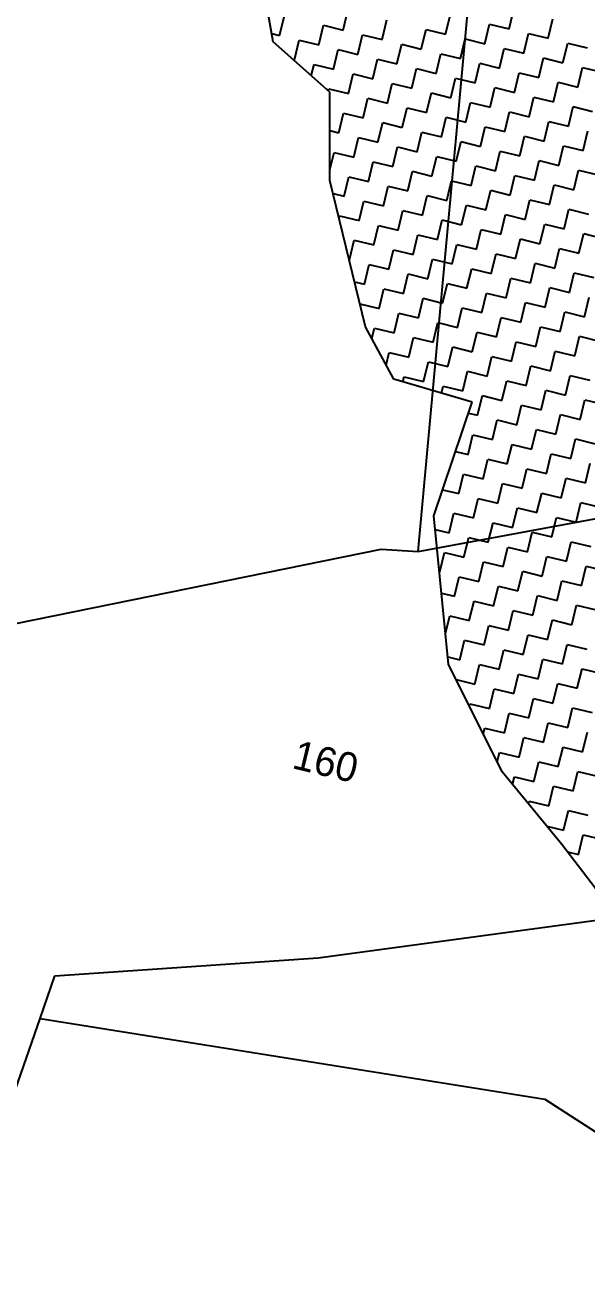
# Model space of a CAD drawing. Header units: metres. Extents: x 280481 to 282563, y 2046849 to 2049468.
# Drawn here: x 281258.4 to 281328.6, y 2047962.7 to 2048120.6 of the extents above; entities that cross this region are included whole.
import ezdxf
from ezdxf.enums import TextEntityAlignment as Align

# ---------------------------------------------------------------- set-up
doc = ezdxf.new("R2010")
doc.units = ezdxf.units.M
for name, color, linetype in [('POLY_HATCH', 12, 'Continuous'), ('POLY_PARCEL', 6, 'Continuous'), ('TEXT_PARCEL', 7, 'Continuous')]:
    doc.layers.add(name, color=color, linetype=linetype)
doc.styles.add('TEXT_MAP', font='')
doc.styles.get('TEXT_MAP').set_extended_font_data('Kruti Dev 050')

msp = doc.modelspace()

# ---------------------------------------------------------------- linework, layer by layer
at = {"layer": 'POLY_HATCH'}
for p, q in [((281289.4, 2048118.54), (281284.56, 2048146.33)), ((281296.48, 2048112.25), (281289.4, 2048118.54)), ((281296.5, 2048101.21), (281296.48, 2048112.25)), ((281300.95, 2048082.92), (281296.5, 2048101.21)), ((281304.48, 2048076.42), (281300.95, 2048082.92)), ((281314.27, 2048073.51), (281304.48, 2048076.42)), ((281309.49, 2048059.34), (281314.27, 2048073.51)), ((281311.33, 2048040.82), (281309.49, 2048059.34)), ((281318.03, 2048027.36), (281311.33, 2048040.82)), ((281325.51, 2048018.29), (281318.03, 2048027.36)), ((281337.56, 2048002.46), (281325.51, 2048018.29))]:
    msp.add_line(p, q, dxfattribs=at)
at = {"layer": 'POLY_HATCH', "linetype": 'Continuous'}
for p, q in [((281290.21, 2048119.34), (281290.8, 2048121.78)), ((281298.14, 2048120), (281298.73, 2048122.45)), ((281310.96, 2048119.49), (281311.56, 2048121.93)), ((281318.9, 2048120.15), (281319.49, 2048122.6)), ((281323.79, 2048118.97), (281324.38, 2048121.41)), ((281295.1, 2048118.15), (281295.69, 2048120.6)), ((281295.69, 2048120.6), (281298.14, 2048120)), ((281303.03, 2048118.82), (281303.62, 2048121.26)), ((281307.92, 2048117.63), (281308.52, 2048120.08)), ((281308.52, 2048120.08), (281310.96, 2048119.49)), ((281315.86, 2048118.3), (281316.45, 2048120.75)), ((281316.45, 2048120.75), (281318.9, 2048120.15)), ((281289.22, 2048119.58), (281290.21, 2048119.34)), ((281292.06, 2048116.3), (281292.65, 2048118.74)), ((281292.65, 2048118.74), (281295.1, 2048118.15)), ((281299.99, 2048116.96), (281300.59, 2048119.41)), ((281300.59, 2048119.41), (281303.03, 2048118.82)), ((281304.88, 2048115.78), (281305.48, 2048118.23)), ((281305.48, 2048118.23), (281307.92, 2048117.63)), ((281312.82, 2048116.45), (281313.41, 2048118.89)), ((281313.41, 2048118.89), (281315.86, 2048118.3)), ((281320.75, 2048117.11), (281321.34, 2048119.56)), ((281321.34, 2048119.56), (281323.79, 2048118.97)), ((281325.64, 2048115.93), (281326.24, 2048118.37)), ((281326.24, 2048118.37), (281328.68, 2048117.78)), ((281296.95, 2048115.11), (281297.55, 2048117.56)), ((281297.55, 2048117.56), (281299.99, 2048116.96)), ((281309.78, 2048114.59), (281310.37, 2048117.04)), ((281310.37, 2048117.04), (281312.82, 2048116.45)), ((281317.71, 2048115.26), (281318.3, 2048117.71)), ((281318.3, 2048117.71), (281320.75, 2048117.11)), ((281291.87, 2048116.34), (281292.06, 2048116.3)), ((281294.17, 2048114.3), (281294.51, 2048115.7)), ((281294.51, 2048115.7), (281296.95, 2048115.11)), ((281301.85, 2048113.93), (281302.44, 2048116.37)), ((281302.44, 2048116.37), (281304.88, 2048115.78)), ((281306.74, 2048112.74), (281307.33, 2048115.19)), ((281307.33, 2048115.19), (281309.78, 2048114.59)), ((281314.67, 2048113.41), (281315.26, 2048115.85)), ((281315.26, 2048115.85), (281317.71, 2048115.26)), ((281322.6, 2048114.07), (281323.2, 2048116.52)), ((281323.2, 2048116.52), (281325.64, 2048115.93)), ((281327.5, 2048112.89), (281328.09, 2048115.33)), ((281328.09, 2048115.33), (281330.54, 2048114.74)), ((281298.81, 2048112.07), (281299.4, 2048114.52)), ((281299.4, 2048114.52), (281301.85, 2048113.93)), ((281311.63, 2048111.55), (281312.22, 2048114)), ((281312.22, 2048114), (281314.67, 2048113.41)), ((281319.56, 2048112.22), (281320.16, 2048114.67)), ((281320.16, 2048114.67), (281322.6, 2048114.07)), ((281324.46, 2048111.04), (281325.05, 2048113.48)), ((281325.05, 2048113.48), (281327.5, 2048112.89)), ((281296.3, 2048112.41), (281296.36, 2048112.66)), ((281296.36, 2048112.66), (281298.81, 2048112.07)), ((281303.7, 2048110.89), (281304.29, 2048113.33)), ((281304.29, 2048113.33), (281306.74, 2048112.74)), ((281308.59, 2048109.7), (281309.18, 2048112.15)), ((281309.18, 2048112.15), (281311.63, 2048111.55)), ((281316.52, 2048110.37), (281317.12, 2048112.81)), ((281317.12, 2048112.81), (281319.56, 2048112.22)), ((281300.66, 2048109.03), (281301.25, 2048111.48)), ((281301.25, 2048111.48), (281303.7, 2048110.89)), ((281313.48, 2048108.51), (281314.08, 2048110.96)), ((281314.08, 2048110.96), (281316.52, 2048110.37)), ((281321.42, 2048109.18), (281322.01, 2048111.63)), ((281322.01, 2048111.63), (281324.46, 2048111.04)), ((281326.31, 2048108), (281326.9, 2048110.44)), ((281326.9, 2048110.44), (281329.35, 2048109.85)), ((281297.62, 2048107.18), (281298.21, 2048109.63)), ((281298.21, 2048109.63), (281300.66, 2048109.03)), ((281305.55, 2048107.85), (281306.15, 2048110.29)), ((281306.15, 2048110.29), (281308.59, 2048109.7)), ((281310.45, 2048106.66), (281311.04, 2048109.11)), ((281311.04, 2048109.11), (281313.48, 2048108.51)), ((281318.38, 2048107.33), (281318.97, 2048109.77)), ((281318.97, 2048109.77), (281321.42, 2048109.18)), ((281296.49, 2048107.45), (281297.62, 2048107.18)), ((281302.51, 2048105.99), (281303.11, 2048108.44)), ((281303.11, 2048108.44), (281305.55, 2048107.85)), ((281307.41, 2048104.81), (281308, 2048107.25)), ((281308, 2048107.25), (281310.45, 2048106.66)), ((281315.34, 2048105.47), (281315.93, 2048107.92)), ((281315.93, 2048107.92), (281318.38, 2048107.33)), ((281323.27, 2048106.14), (281323.86, 2048108.59)), ((281323.86, 2048108.59), (281326.31, 2048108)), ((281328.16, 2048104.96), (281328.76, 2048107.4)), ((281299.47, 2048104.14), (281300.07, 2048106.59)), ((281300.07, 2048106.59), (281302.51, 2048105.99)), ((281312.3, 2048103.62), (281312.89, 2048106.07)), ((281312.89, 2048106.07), (281315.34, 2048105.47)), ((281320.23, 2048104.29), (281320.82, 2048106.74)), ((281320.82, 2048106.74), (281323.27, 2048106.14)), ((281296.5, 2048102.55), (281297.03, 2048104.73)), ((281297.03, 2048104.73), (281299.47, 2048104.14)), ((281304.37, 2048102.95), (281304.96, 2048105.4)), ((281304.96, 2048105.4), (281307.41, 2048104.81)), ((281309.26, 2048101.77), (281309.85, 2048104.21)), ((281309.85, 2048104.21), (281312.3, 2048103.62)), ((281317.19, 2048102.44), (281317.78, 2048104.88)), ((281317.78, 2048104.88), (281320.23, 2048104.29)), ((281325.12, 2048103.1), (281325.72, 2048105.55)), ((281325.72, 2048105.55), (281328.16, 2048104.96)), ((281301.33, 2048101.1), (281301.92, 2048103.55)), ((281301.92, 2048103.55), (281304.37, 2048102.95)), ((281314.15, 2048100.58), (281314.75, 2048103.03)), ((281314.75, 2048103.03), (281317.19, 2048102.44)), ((281322.08, 2048101.25), (281322.68, 2048103.7)), ((281322.68, 2048103.7), (281325.12, 2048103.1)), ((281326.98, 2048100.06), (281327.57, 2048102.51)), ((281327.57, 2048102.51), (281330.02, 2048101.92)), ((281298.29, 2048099.25), (281298.88, 2048101.69)), ((281298.88, 2048101.69), (281301.33, 2048101.1)), ((281306.22, 2048099.91), (281306.81, 2048102.36)), ((281306.81, 2048102.36), (281309.26, 2048101.77)), ((281311.11, 2048098.73), (281311.71, 2048101.17)), ((281311.71, 2048101.17), (281314.15, 2048100.58)), ((281319.05, 2048099.4), (281319.64, 2048101.84)), ((281319.64, 2048101.84), (281322.08, 2048101.25)), ((281296.9, 2048099.58), (281298.29, 2048099.25)), ((281303.18, 2048098.06), (281303.77, 2048100.51)), ((281303.77, 2048100.51), (281306.22, 2048099.91)), ((281308.07, 2048096.87), (281308.67, 2048099.32)), ((281308.67, 2048099.32), (281311.11, 2048098.73)), ((281316.01, 2048097.54), (281316.6, 2048099.99)), ((281316.6, 2048099.99), (281319.05, 2048099.4)), ((281323.94, 2048098.21), (281324.53, 2048100.66)), ((281324.53, 2048100.66), (281326.98, 2048100.06)), ((281300.14, 2048096.21), (281300.73, 2048098.65)), ((281300.73, 2048098.65), (281303.18, 2048098.06)), ((281312.97, 2048095.69), (281313.56, 2048098.14)), ((281313.56, 2048098.14), (281316.01, 2048097.54)), ((281320.9, 2048096.36), (281321.49, 2048098.8)), ((281321.49, 2048098.8), (281323.94, 2048098.21)), ((281297.63, 2048096.55), (281297.69, 2048096.8)), ((281297.69, 2048096.8), (281300.14, 2048096.21)), ((281305.03, 2048095.02), (281305.63, 2048097.47)), ((281305.63, 2048097.47), (281308.07, 2048096.87)), ((281309.93, 2048093.84), (281310.52, 2048096.28)), ((281310.52, 2048096.28), (281312.97, 2048095.69)), ((281317.86, 2048094.5), (281318.45, 2048096.95)), ((281318.45, 2048096.95), (281320.9, 2048096.36)), ((281325.79, 2048095.17), (281326.38, 2048097.62)), ((281326.38, 2048097.62), (281328.83, 2048097.02)), ((281301.99, 2048093.17), (281302.59, 2048095.61)), ((281302.59, 2048095.61), (281305.03, 2048095.02)), ((281314.82, 2048092.65), (281315.41, 2048095.1)), ((281315.41, 2048095.1), (281317.86, 2048094.5)), ((281322.75, 2048093.32), (281323.35, 2048095.76)), ((281323.35, 2048095.76), (281325.79, 2048095.17)), ((281327.64, 2048092.13), (281328.24, 2048094.58)), ((281328.24, 2048094.58), (281330.68, 2048093.98)), ((281298.96, 2048091.31), (281299.55, 2048093.76)), ((281299.55, 2048093.76), (281301.99, 2048093.17)), ((281306.89, 2048091.98), (281307.48, 2048094.43)), ((281307.48, 2048094.43), (281309.93, 2048093.84)), ((281311.78, 2048090.8), (281312.37, 2048093.24)), ((281312.37, 2048093.24), (281314.82, 2048092.65)), ((281319.71, 2048091.46), (281320.31, 2048093.91)), ((281320.31, 2048093.91), (281322.75, 2048093.32)), ((281303.85, 2048090.13), (281304.44, 2048092.57)), ((281304.44, 2048092.57), (281306.89, 2048091.98)), ((281308.74, 2048088.94), (281309.33, 2048091.39)), ((281309.33, 2048091.39), (281311.78, 2048090.8)), ((281316.67, 2048089.61), (281317.27, 2048092.06)), ((281317.27, 2048092.06), (281319.71, 2048091.46)), ((281324.61, 2048090.28), (281325.2, 2048092.72)), ((281325.2, 2048092.72), (281327.64, 2048092.13)), ((281298.91, 2048091.33), (281298.96, 2048091.31)), ((281300.81, 2048088.28), (281301.4, 2048090.72)), ((281301.4, 2048090.72), (281303.85, 2048090.13)), ((281313.63, 2048087.76), (281314.23, 2048090.2)), ((281314.23, 2048090.2), (281316.67, 2048089.61)), ((281321.57, 2048088.42), (281322.16, 2048090.87)), ((281322.16, 2048090.87), (281324.61, 2048090.28)), ((281299.57, 2048088.57), (281300.81, 2048088.28)), ((281305.7, 2048087.09), (281306.29, 2048089.54)), ((281306.29, 2048089.54), (281308.74, 2048088.94)), ((281310.59, 2048085.9), (281311.19, 2048088.35)), ((281311.19, 2048088.35), (281313.63, 2048087.76)), ((281318.53, 2048086.57), (281319.12, 2048089.02)), ((281319.12, 2048089.02), (281321.57, 2048088.42)), ((281326.46, 2048087.24), (281327.05, 2048089.68)), ((281327.05, 2048089.68), (281329.5, 2048089.09)), ((281302.66, 2048085.24), (281303.26, 2048087.68)), ((281303.26, 2048087.68), (281305.7, 2048087.09)), ((281315.49, 2048084.72), (281316.08, 2048087.16)), ((281316.08, 2048087.16), (281318.53, 2048086.57)), ((281323.42, 2048085.38), (281324.01, 2048087.83)), ((281324.01, 2048087.83), (281326.46, 2048087.24)), ((281328.31, 2048084.2), (281328.91, 2048086.65)), ((281300.24, 2048085.82), (281302.66, 2048085.24)), ((281307.56, 2048084.05), (281308.15, 2048086.5)), ((281308.15, 2048086.5), (281310.59, 2048085.9)), ((281312.45, 2048082.86), (281313.04, 2048085.31)), ((281313.04, 2048085.31), (281315.49, 2048084.72)), ((281320.38, 2048083.53), (281320.97, 2048085.98)), ((281320.97, 2048085.98), (281323.42, 2048085.38)), ((281304.52, 2048082.2), (281305.11, 2048084.64)), ((281305.11, 2048084.64), (281307.56, 2048084.05)), ((281309.41, 2048081.01), (281310, 2048083.46)), ((281310, 2048083.46), (281312.45, 2048082.86)), ((281317.34, 2048081.68), (281317.93, 2048084.12)), ((281317.93, 2048084.12), (281320.38, 2048083.53)), ((281325.27, 2048082.35), (281325.87, 2048084.79)), ((281325.87, 2048084.79), (281328.31, 2048084.2)), ((281301.75, 2048081.46), (281302.07, 2048082.79)), ((281302.07, 2048082.79), (281304.52, 2048082.2)), ((281314.3, 2048079.82), (281314.89, 2048082.27)), ((281314.89, 2048082.27), (281317.34, 2048081.68)), ((281322.23, 2048080.49), (281322.83, 2048082.94)), ((281322.83, 2048082.94), (281325.27, 2048082.35)), ((281306.37, 2048079.16), (281306.96, 2048081.6)), ((281306.96, 2048081.6), (281309.41, 2048081.01)), ((281311.26, 2048077.97), (281311.85, 2048080.42)), ((281311.85, 2048080.42), (281314.3, 2048079.82)), ((281319.19, 2048078.64), (281319.79, 2048081.08)), ((281319.79, 2048081.08), (281322.23, 2048080.49)), ((281327.13, 2048079.31), (281327.72, 2048081.75)), ((281327.72, 2048081.75), (281330.17, 2048081.16)), ((281303.54, 2048078.16), (281303.92, 2048079.75)), ((281303.92, 2048079.75), (281306.37, 2048079.16)), ((281316.15, 2048076.78), (281316.75, 2048079.23)), ((281316.75, 2048079.23), (281319.19, 2048078.64)), ((281324.09, 2048077.45), (281324.68, 2048079.9)), ((281324.68, 2048079.9), (281327.13, 2048079.31)), ((281308.22, 2048076.12), (281308.82, 2048078.56)), ((281308.82, 2048078.56), (281311.26, 2048077.97)), ((281313.12, 2048074.93), (281313.71, 2048077.38)), ((281313.71, 2048077.38), (281316.15, 2048076.78)), ((281321.05, 2048075.6), (281321.64, 2048078.05)), ((281321.64, 2048078.05), (281324.09, 2048077.45)), ((281305.62, 2048076.08), (281305.78, 2048076.71)), ((281305.78, 2048076.71), (281308.22, 2048076.12)), ((281318.01, 2048073.75), (281318.6, 2048076.19)), ((281318.6, 2048076.19), (281321.05, 2048075.6)), ((281325.94, 2048074.41), (281326.53, 2048076.86)), ((281326.53, 2048076.86), (281328.98, 2048076.27)), ((281310.46, 2048074.64), (281310.67, 2048075.52)), ((281310.67, 2048075.52), (281313.12, 2048074.93)), ((281314.97, 2048071.89), (281315.56, 2048074.34)), ((281315.56, 2048074.34), (281318.01, 2048073.75)), ((281322.9, 2048072.56), (281323.49, 2048075.01)), ((281323.49, 2048075.01), (281325.94, 2048074.41)), ((281319.86, 2048070.71), (281320.45, 2048073.15)), ((281320.45, 2048073.15), (281322.9, 2048072.56)), ((281327.79, 2048071.37), (281328.39, 2048073.82)), ((281328.39, 2048073.82), (281330.83, 2048073.23)), ((281313.82, 2048072.17), (281314.97, 2048071.89)), ((281316.82, 2048068.85), (281317.42, 2048071.3)), ((281317.42, 2048071.3), (281319.86, 2048070.71)), ((281324.75, 2048069.52), (281325.35, 2048071.97)), ((281325.35, 2048071.97), (281327.79, 2048071.37)), ((281313.78, 2048067), (281314.38, 2048069.45)), ((281314.38, 2048069.45), (281316.82, 2048068.85)), ((281321.72, 2048067.67), (281322.31, 2048070.11)), ((281322.31, 2048070.11), (281324.75, 2048069.52)), ((281318.68, 2048065.81), (281319.27, 2048068.26)), ((281319.27, 2048068.26), (281321.72, 2048067.67)), ((281326.61, 2048066.48), (281327.2, 2048068.93)), ((281327.2, 2048068.93), (281329.65, 2048068.33)), ((281312.21, 2048067.38), (281313.78, 2048067)), ((281315.64, 2048063.96), (281316.23, 2048066.41)), ((281316.23, 2048066.41), (281318.68, 2048065.81)), ((281323.57, 2048064.63), (281324.16, 2048067.07)), ((281324.16, 2048067.07), (281326.61, 2048066.48)), ((281312.6, 2048062.11), (281313.19, 2048064.55)), ((281313.19, 2048064.55), (281315.64, 2048063.96)), ((281320.53, 2048062.77), (281321.12, 2048065.22)), ((281321.12, 2048065.22), (281323.57, 2048064.63)), ((281328.46, 2048063.44), (281329.05, 2048065.89)), ((281317.49, 2048060.92), (281318.08, 2048063.37)), ((281318.08, 2048063.37), (281320.53, 2048062.77)), ((281325.42, 2048061.59), (281326.02, 2048064.03)), ((281326.02, 2048064.03), (281328.46, 2048063.44)), ((281310.59, 2048062.59), (281312.6, 2048062.11)), ((281314.45, 2048059.07), (281315.04, 2048061.51)), ((281315.04, 2048061.51), (281317.49, 2048060.92)), ((281322.38, 2048059.73), (281322.98, 2048062.18)), ((281322.98, 2048062.18), (281325.42, 2048061.59)), ((281319.34, 2048057.88), (281319.94, 2048060.33)), ((281319.94, 2048060.33), (281322.38, 2048059.73)), ((281327.28, 2048058.55), (281327.87, 2048060.99)), ((281327.87, 2048060.99), (281330.31, 2048060.4)), ((281311.41, 2048057.21), (281312, 2048059.66)), ((281312, 2048059.66), (281314.45, 2048059.07)), ((281316.3, 2048056.03), (281316.9, 2048058.47)), ((281316.9, 2048058.47), (281319.34, 2048057.88)), ((281324.24, 2048056.7), (281324.83, 2048059.14)), ((281324.83, 2048059.14), (281327.28, 2048058.55)), ((281309.66, 2048057.64), (281311.41, 2048057.21)), ((281313.26, 2048054.17), (281313.86, 2048056.62)), ((281313.86, 2048056.62), (281316.3, 2048056.03)), ((281321.2, 2048054.84), (281321.79, 2048057.29)), ((281321.79, 2048057.29), (281324.24, 2048056.7)), ((281318.16, 2048052.99), (281318.75, 2048055.43)), ((281318.75, 2048055.43), (281321.2, 2048054.84)), ((281326.09, 2048053.66), (281326.68, 2048056.1)), ((281326.68, 2048056.1), (281329.13, 2048055.51)), ((281310.23, 2048052.32), (281310.82, 2048054.77)), ((281310.82, 2048054.77), (281313.26, 2048054.17)), ((281315.12, 2048051.13), (281315.71, 2048053.58)), ((281315.71, 2048053.58), (281318.16, 2048052.99)), ((281323.05, 2048051.8), (281323.64, 2048054.25)), ((281323.64, 2048054.25), (281326.09, 2048053.66)), ((281310.19, 2048052.33), (281310.23, 2048052.32)), ((281320.01, 2048049.95), (281320.6, 2048052.4)), ((281320.6, 2048052.4), (281323.05, 2048051.8)), ((281327.94, 2048050.62), (281328.54, 2048053.06)), ((281328.54, 2048053.06), (281330.98, 2048052.47)), ((281312.08, 2048049.28), (281312.67, 2048051.73)), ((281312.67, 2048051.73), (281315.12, 2048051.13)), ((281316.97, 2048048.1), (281317.56, 2048050.54)), ((281317.56, 2048050.54), (281320.01, 2048049.95)), ((281324.9, 2048048.76), (281325.5, 2048051.21)), ((281325.5, 2048051.21), (281327.94, 2048050.62)), ((281310.45, 2048049.68), (281312.08, 2048049.28)), ((281321.86, 2048046.91), (281322.46, 2048049.36)), ((281322.46, 2048049.36), (281324.9, 2048048.76)), ((281313.93, 2048046.24), (281314.52, 2048048.69)), ((281314.52, 2048048.69), (281316.97, 2048048.1)), ((281318.82, 2048045.06), (281319.42, 2048047.5)), ((281319.42, 2048047.5), (281321.86, 2048046.91)), ((281326.76, 2048045.72), (281327.35, 2048048.17)), ((281327.35, 2048048.17), (281329.8, 2048047.58)), ((281310.95, 2048044.63), (281311.49, 2048046.83)), ((281311.49, 2048046.83), (281313.93, 2048046.24)), ((281315.79, 2048043.2), (281316.38, 2048045.65)), ((281316.38, 2048045.65), (281318.82, 2048045.06)), ((281323.72, 2048043.87), (281324.31, 2048046.32)), ((281324.31, 2048046.32), (281326.76, 2048045.72)), ((281320.68, 2048042.02), (281321.27, 2048044.46)), ((281321.27, 2048044.46), (281323.72, 2048043.87)), ((281312.75, 2048041.35), (281313.34, 2048043.8)), ((281313.34, 2048043.8), (281315.79, 2048043.2)), ((281317.64, 2048040.16), (281318.23, 2048042.61)), ((281318.23, 2048042.61), (281320.68, 2048042.02)), ((281325.57, 2048040.83), (281326.16, 2048043.28)), ((281326.16, 2048043.28), (281328.61, 2048042.68)), ((281311.24, 2048041.71), (281312.75, 2048041.35)), ((281322.53, 2048038.98), (281323.12, 2048041.42)), ((281323.12, 2048041.42), (281325.57, 2048040.83)), ((281314.6, 2048038.31), (281315.19, 2048040.76)), ((281315.19, 2048040.76), (281317.64, 2048040.16)), ((281319.49, 2048037.12), (281320.09, 2048039.57)), ((281320.09, 2048039.57), (281322.53, 2048038.98)), ((281327.42, 2048037.79), (281328.02, 2048040.24)), ((281328.02, 2048040.24), (281330.46, 2048039.64)), ((281312.3, 2048038.87), (281314.6, 2048038.31)), ((281316.45, 2048035.27), (281317.05, 2048037.72)), ((281317.05, 2048037.72), (281319.49, 2048037.12)), ((281324.39, 2048035.94), (281324.98, 2048038.38)), ((281324.98, 2048038.38), (281327.42, 2048037.79)), ((281321.35, 2048034.08), (281321.94, 2048036.53)), ((281321.94, 2048036.53), (281324.39, 2048035.94)), ((281313.94, 2048035.58), (281314.01, 2048035.86)), ((281314.01, 2048035.86), (281316.45, 2048035.27)), ((281318.31, 2048032.23), (281318.9, 2048034.68)), ((281318.9, 2048034.68), (281321.35, 2048034.08)), ((281326.24, 2048032.9), (281326.83, 2048035.34)), ((281326.83, 2048035.34), (281329.28, 2048034.75)), ((281323.2, 2048031.04), (281323.79, 2048033.49)), ((281323.79, 2048033.49), (281326.24, 2048032.9)), ((281315.68, 2048032.08), (281315.86, 2048032.82)), ((281315.86, 2048032.82), (281318.31, 2048032.23)), ((281320.16, 2048029.19), (281320.75, 2048031.64)), ((281320.75, 2048031.64), (281323.2, 2048031.04)), ((281328.09, 2048029.86), (281328.69, 2048032.31)), ((281317.42, 2048028.58), (281317.71, 2048029.78)), ((281317.71, 2048029.78), (281320.16, 2048029.19)), ((281325.05, 2048028.01), (281325.65, 2048030.45)), ((281325.65, 2048030.45), (281328.09, 2048029.86)), ((281322.01, 2048026.15), (281322.61, 2048028.6)), ((281322.61, 2048028.6), (281325.05, 2048028.01)), ((281319.33, 2048025.78), (281319.57, 2048026.74)), ((281319.57, 2048026.74), (281322.01, 2048026.15)), ((281326.91, 2048024.97), (281327.5, 2048027.41)), ((281327.5, 2048027.41), (281329.95, 2048026.82)), ((281323.87, 2048023.11), (281324.46, 2048025.56)), ((281324.46, 2048025.56), (281326.91, 2048024.97)), ((281321.33, 2048023.35), (281321.42, 2048023.71)), ((281321.42, 2048023.71), (281323.87, 2048023.11)), ((281325.72, 2048020.07), (281326.31, 2048022.52)), ((281326.31, 2048022.52), (281328.76, 2048021.93)), ((281323.62, 2048020.58), (281325.72, 2048020.07)), ((281327.57, 2048017.03), (281328.17, 2048019.48)), ((281328.17, 2048019.48), (281330.61, 2048018.89)), ((281326.22, 2048017.36), (281327.57, 2048017.03))]:
    msp.add_line(p, q, dxfattribs=at)
at = {"layer": 'POLY_PARCEL'}
for p, q in [((281307.55, 2048054.87), (281315.58, 2048142.59)), ((281307.55, 2048054.87), (281383.73, 2048069.05)), ((281210.35, 2048036.36), (281302.92, 2048055.16)), ((281302.92, 2048055.16), (281307.55, 2048054.87)), ((281295.01, 2048004.14), (281374.01, 2048014.8)), ((281262.11, 2048001.89), (281295.01, 2048004.14)), ((281260.26, 2047996.53), (281262.11, 2048001.89)), ((281252.09, 2047973.09), (281260.26, 2047996.53)), ((281260.26, 2047996.53), (281323.37, 2047986.49)), ((281323.37, 2047986.49), (281360.09, 2047962.67))]:
    msp.add_line(p, q, dxfattribs=at)

# ---------------------------------------------------------------- texts
at = {"layer": 'TEXT_PARCEL', "style": 'TEXT_MAP'}
msp.add_text('160', height=3.625, rotation=346.3752, dxfattribs=at).set_placement((281295.55, 2048026.89), align=Align.CENTER)

doc.saveas('drawing.dxf')
